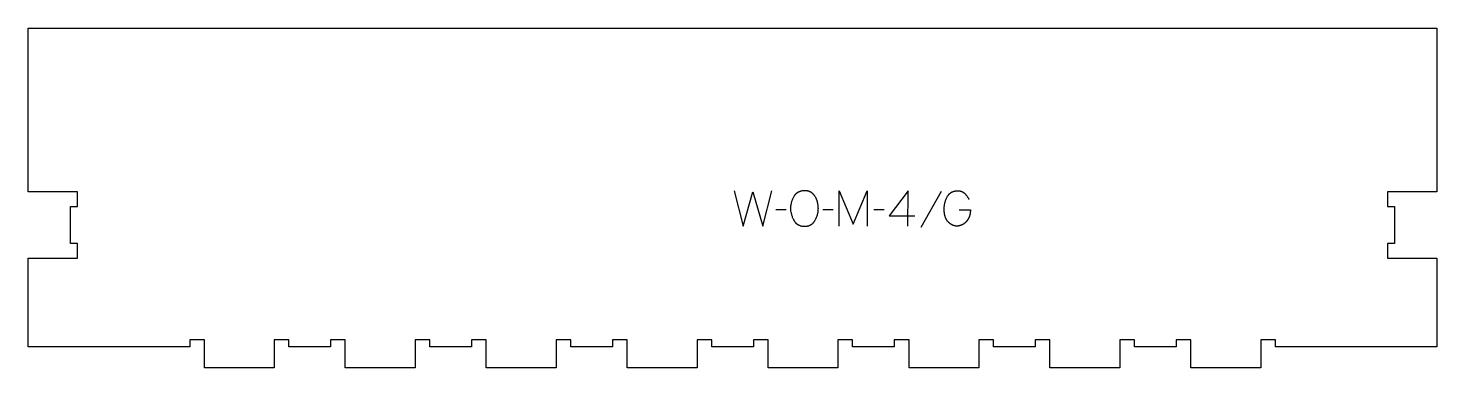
# Model space of a CAD drawing. Extents: x -600 to 600, y -151 to 139.
import ezdxf

# ---------------------------------------------------------------- set-up
doc = ezdxf.new("R2010")
doc.units = 0
doc.layers.add('1_ANYTOOL_1MMDEEP_LABELS_S', color=2, linetype='CONTINUOUS')
doc.layers.add('4_ANYTOOL_CUTTHROUGH_OUTSI', color=5, linetype='CONTINUOUS')

msp = doc.modelspace()

# ---------------------------------------------------------------- linework, layer by layer
at = {"layer": '1_ANYTOOL_1MMDEEP_LABELS_S'}
for p, q in [((177.6, -0.5), (160.5, -31.2)), ((45.6, -16.1), (36.9, -16.2)), ((85.7, -16.1), (76.9, -16.2)), ((129.2, -16.1), (120.4, -16.2)), ((133.5, -21.3), (155.2, -21.3))]:
    msp.add_line(p, q, dxfattribs=at)
for points in [[(1.3, 0), (9, -30), (17.4, -0.9), (25.9, -30), (33.4, 0)], [(90.8, -30), (90.8, 0), (102.8, -28.4), (114.8, -0.1), (114.8, -30)], [(149.4, -30), (149.5, 0), (133.5, -21.3)], [(192.9, -16.2), (202.6, -16.2), (202.6, -17.1), (202.6, -17.5), (202.5, -17.9), (202.5, -18.3), (202.4, -18.7), (202.4, -19), (202.3, -19.4), (202.3, -19.8), (202.2, -20.1), (202.1, -20.5), (202, -20.8), (201.9, -21.2), (201.8, -21.5), (201.7, -21.8), (201.6, -22.2), (201.5, -22.5), (201.4, -22.8), (201.2, -23.1), (201.1, -23.4), (200.9, -23.7), (200.8, -24), (200.6, -24.3), (200.5, -24.5), (200.3, -24.8), (200.1, -25.1), (199.9, -25.3), (199.7, -25.6), (199.5, -25.8), (199.3, -26), (199.1, -26.3), (198.9, -26.5), (198.5, -26.9), (198.2, -27.1), (198, -27.3), (197.8, -27.5), (197.6, -27.7), (197.3, -27.9), (197.1, -28), (196.9, -28.2), (196.6, -28.3), (196.4, -28.5), (196.2, -28.6), (195.9, -28.8), (195.7, -28.9), (195.5, -29), (195.2, -29.1), (195, -29.2), (194.7, -29.3), (194.5, -29.4), (194.3, -29.5), (194, -29.6), (193.8, -29.7), (193.5, -29.7), (193.3, -29.8), (193, -29.9), (192.8, -29.9), (192.5, -29.9), (192.3, -30), (192, -30), (191.7, -30), (191.5, -30), (191.2, -30), (191, -30), (190.7, -30), (190.5, -30), (190.2, -30), (189.9, -30), (189.7, -29.9), (189.4, -29.9), (189.2, -29.8), (188.9, -29.8), (188.7, -29.7), (188.5, -29.6), (188.2, -29.6), (188, -29.5), (187.7, -29.4), (187.5, -29.3), (187.3, -29.2), (187, -29.1), (186.8, -29), (186.5, -28.8), (186.3, -28.7), (186.1, -28.5), (185.9, -28.4), (185.6, -28.2), (185.4, -28.1), (185.2, -27.9), (185, -27.7), (184.7, -27.6), (184.5, -27.4), (184.3, -27.2), (184.1, -27), (183.9, -26.7), (183.6, -26.5), (183.4, -26.3), (183.2, -26.1), (183, -25.8), (182.8, -25.6), (182.7, -25.3), (182.5, -25.1), (182.3, -24.8), (182.1, -24.5), (182, -24.2), (181.8, -23.9), (181.7, -23.6), (181.6, -23.3), (181.4, -23), (181.3, -22.7), (181.2, -22.3), (181.1, -22), (181, -21.6), (180.9, -21.3), (180.8, -20.9), (180.7, -20.6), (180.6, -20.2), (180.5, -19.8), (180.5, -19.4), (180.4, -19), (180.4, -18.6), (180.3, -18.2), (180.3, -17.3), (180.2, -16.4), (180.2, -15.5), (180.2, -14.8), (180.3, -14.2), (180.3, -13.5), (180.4, -12.8), (180.5, -12.2), (180.6, -11.5), (180.7, -10.8), (180.9, -10.2), (181.1, -9.5), (181.3, -8.9), (181.5, -8.2), (181.7, -7.6), (182, -7), (182.2, -6.3), (182.5, -5.7), (182.9, -5.1), (183, -4.7), (183.2, -4.4), (183.4, -4.2), (183.6, -3.9), (183.8, -3.6), (183.9, -3.5), (184, -3.3), (184.1, -3.2), (184.2, -3.1), (184.3, -3), (184.4, -2.8), (184.6, -2.7), (184.7, -2.6), (184.8, -2.5), (184.9, -2.4), (185, -2.3), (185.2, -2.2), (185.3, -2.1), (185.4, -2), (185.5, -1.9), (185.7, -1.8), (185.8, -1.7), (185.9, -1.6), (186.1, -1.5), (186.2, -1.4), (186.3, -1.3), (186.5, -1.3), (186.6, -1.2), (186.8, -1.1), (186.9, -1), (187.1, -1), (187.2, -0.9), (187.4, -0.8), (187.5, -0.8), (187.7, -0.7), (187.8, -0.7), (188, -0.6), (188.3, -0.5), (188.6, -0.4), (189, -0.3), (189.3, -0.2), (189.7, -0.2), (190, -0.1), (190.4, -0.1), (190.8, 0), (191.1, 0), (191.5, 0), (191.9, 0), (192.1, 0), (192.4, 0), (192.6, 0), (192.8, 0), (193, -0.1), (193.2, -0.1), (193.4, -0.1), (193.6, -0.1), (193.8, -0.2), (194, -0.2), (194.2, -0.3), (194.4, -0.3), (194.6, -0.4), (194.8, -0.4), (195, -0.5), (195.2, -0.6), (195.4, -0.6), (195.5, -0.7), (195.7, -0.8), (195.9, -0.9), (196, -1), (196.2, -1.1), (196.4, -1.2), (196.5, -1.3), (196.7, -1.4), (196.9, -1.5), (197, -1.6), (197.2, -1.7), (197.3, -1.9), (197.5, -2), (197.6, -2.1), (197.7, -2.3), (198.3, -2.8), (198.6, -3.1), (198.8, -3.4), (199.1, -3.7), (199.3, -4.1), (199.6, -4.4), (199.8, -4.7), (200, -5), (200.2, -5.3), (200.5, -5.7), (200.7, -6), (200.9, -6.4), (201.1, -6.7), (201.2, -7.1), (201.4, -7.4)]]:
    msp.add_lwpolyline(points, dxfattribs=at)
msp.add_lwpolyline([(61.7, 0.3), (62.1, 0.3), (62.5, 0.3), (62.8, 0.3), (63, 0.3), (63.2, 0.2), (63.3, 0.2), (63.5, 0.2), (63.7, 0.2), (63.8, 0.1), (64, 0.1), (64.2, 0.1), (64.3, 0), (64.5, 0), (64.6, -0.1), (64.8, -0.1), (65, -0.2), (65.1, -0.2), (65.3, -0.3), (65.4, -0.4), (65.6, -0.4), (65.7, -0.5), (65.9, -0.6), (66, -0.6), (66.1, -0.7), (66.3, -0.8), (66.4, -0.9), (66.5, -1), (66.7, -1.1), (67.1, -1.3), (67.3, -1.5), (67.6, -1.7), (67.8, -1.9), (68.1, -2.1), (68.3, -2.4), (68.5, -2.6), (68.7, -2.8), (68.9, -3.1), (69.1, -3.3), (69.3, -3.5), (69.5, -3.8), (69.7, -4.1), (69.9, -4.3), (70.1, -4.6), (70.4, -5.2), (70.6, -5.5), (70.7, -5.8), (70.9, -6.1), (71, -6.4), (71.2, -6.7), (71.3, -7), (71.4, -7.3), (71.5, -7.6), (71.7, -7.9), (71.8, -8.2), (71.9, -8.6), (72, -8.9), (72.1, -9.2), (72.1, -9.6), (72.4, -10.6), (72.5, -11.3), (72.6, -11.9), (72.7, -12.6), (72.8, -13.2), (72.8, -13.9), (72.8, -14.5), (72.9, -15.2), (72.8, -15.8), (72.8, -16.4), (72.8, -17.1), (72.7, -17.7), (72.6, -18.4), (72.5, -19), (72.3, -19.6), (72.2, -20.3), (72, -20.9), (71.8, -21.5), (71.5, -22.2), (71.3, -22.8), (71, -23.5), (70.7, -24.1), (70.4, -24.7), (70.1, -25.4), (69.9, -25.7), (69.7, -26), (69.5, -26.3), (69.3, -26.6), (69.1, -26.8), (68.9, -27.1), (68.7, -27.4), (68.5, -27.6), (68.4, -27.7), (68.3, -27.8), (68.2, -28), (68, -28.1), (67.9, -28.2), (67.8, -28.3), (67.7, -28.4), (67.6, -28.5), (67.4, -28.6), (67.3, -28.7), (67.2, -28.8), (67.1, -28.9), (66.9, -28.9), (66.8, -29), (66.7, -29.1), (66.5, -29.2), (66.4, -29.3), (66.2, -29.4), (66.1, -29.4), (66, -29.5), (65.8, -29.6), (65.7, -29.6), (65.5, -29.7), (65.4, -29.8), (65.2, -29.8), (65.1, -29.9), (64.9, -29.9), (64.8, -30), (64.5, -30.1), (64.1, -30.2), (63.8, -30.2), (63.5, -30.3), (63.2, -30.3), (62.8, -30.4), (62.5, -30.4), (62.1, -30.5), (61.7, -30.5), (61.4, -30.5), (61, -30.5), (60.6, -30.5), (60.2, -30.4), (59.9, -30.4), (59.5, -30.3), (59.2, -30.3), (58.8, -30.2), (58.5, -30.1), (58.2, -30.1), (57.8, -30), (57.7, -29.9), (57.5, -29.9), (57.4, -29.8), (57.2, -29.7), (57.1, -29.7), (56.9, -29.6), (56.8, -29.5), (56.6, -29.5), (56.5, -29.4), (56.3, -29.3), (56.2, -29.3), (56, -29.2), (55.9, -29.1), (55.8, -29), (55.6, -28.9), (55.5, -28.8), (55.4, -28.7), (55.2, -28.6), (55.1, -28.5), (55, -28.4), (54.9, -28.3), (54.7, -28.2), (54.6, -28.1), (54.5, -28), (54.4, -27.9), (54.2, -27.8), (54.1, -27.7), (54, -27.6), (53.9, -27.4), (53.8, -27.3), (53.6, -27), (53.4, -26.8), (53.2, -26.5), (53, -26.2), (52.8, -25.9), (52.6, -25.6), (52.4, -25.3), (52.1, -24.6), (51.8, -24), (51.5, -23.3), (51.2, -22.7), (51, -22), (50.7, -21.4), (50.5, -20.7), (50.4, -20.1), (50.2, -19.4), (50.1, -18.8), (49.9, -18.1), (49.8, -17.5), (49.8, -16.8), (49.7, -16.2), (49.7, -15.5), (49.7, -14.9), (49.7, -14.2), (49.7, -13.5), (49.8, -12.8), (49.9, -12.1), (50, -11.5), (50.1, -10.8), (50.2, -10.1), (50.4, -9.5), (50.6, -8.8), (50.8, -8.2), (51, -7.6), (51.3, -6.9), (51.6, -6.3), (51.9, -5.7), (52.2, -5.1), (52.5, -4.5), (52.7, -4.2), (52.9, -3.9), (53.1, -3.6), (53.3, -3.4), (53.5, -3.1), (53.8, -2.9), (54, -2.6), (54.2, -2.4), (54.3, -2.3), (54.4, -2.2), (54.6, -2.1), (54.7, -1.9), (54.8, -1.8), (54.9, -1.7), (55.1, -1.6), (55.2, -1.5), (55.3, -1.5), (55.5, -1.4), (55.6, -1.3), (55.7, -1.2), (55.9, -1.1), (56, -1), (56.2, -0.9), (56.3, -0.9), (56.4, -0.8), (56.6, -0.7), (56.9, -0.6), (57.2, -0.5), (57.5, -0.3), (57.8, -0.2), (58.1, -0.1), (58.5, 0), (58.8, 0), (59.1, 0.1), (59.5, 0.2), (59.8, 0.2), (60.2, 0.3), (60.6, 0.3), (60.9, 0.3), (61.3, 0.3)], close=True, dxfattribs=at)
at = {"layer": '4_ANYTOOL_CUTTHROUGH_OUTSI'}
msp.add_lwpolyline([(599.7, 138.6), (599.7, -0.9), (558, -0.9, 0.414214), (557.7, -1.1), (557.7, -13.1, 0.414214), (558, -13.4), (563.7, -13.4), (563.7, -44.9), (558, -44.9, 0.414214), (557.7, -45.1), (557.7, -57.1, 0.414214), (558, -57.4), (599.7, -57.4), (599.7, -132.9), (462.3, -132.9), (462.3, -127.1, 0.414214), (462, -126.9), (450, -126.9, 0.414214), (449.8, -127.1), (449.8, -150.9), (390.3, -150.9), (390.3, -127.1, 0.414214), (390, -126.9), (378, -126.9, 0.414214), (377.8, -127.1), (377.8, -132.9), (342.3, -132.9), (342.3, -127.1, 0.414214), (342, -126.9), (330, -126.9, 0.414214), (329.8, -127.1), (329.8, -150.9), (270.3, -150.9), (270.3, -127.1, 0.414214), (270, -126.9), (258, -126.9, 0.414214), (257.8, -127.1), (257.8, -132.9), (222.3, -132.9), (222.3, -127.1, 0.414214), (222, -126.9), (210, -126.9, 0.414214), (209.8, -127.1), (209.8, -150.9), (150.3, -150.9), (150.3, -127.1, 0.414214), (150, -126.9), (138, -126.9, 0.414214), (137.8, -127.1), (137.8, -132.9), (102.3, -132.9), (102.3, -127.1, 0.414214), (102, -126.9), (90, -126.9, 0.414214), (89.8, -127.1), (89.8, -150.9), (30.3, -150.9), (30.3, -127.1, 0.414214), (30, -126.9), (18, -126.9, 0.414214), (17.8, -127.1), (17.8, -132.9), (-17.7, -132.9), (-17.7, -127.1, 0.414214), (-18, -126.9), (-30, -126.9, 0.414214), (-30.2, -127.1), (-30.2, -150.9), (-89.7, -150.9), (-89.7, -127.1, 0.414214), (-90, -126.9), (-102, -126.9, 0.414214), (-102.2, -127.1), (-102.2, -132.9), (-137.7, -132.9), (-137.7, -127.1, 0.414214), (-138, -126.9), (-150, -126.9, 0.414214), (-150.2, -127.1), (-150.2, -150.9), (-209.7, -150.9), (-209.7, -127.1, 0.414214), (-210, -126.9), (-222, -126.9, 0.414214), (-222.2, -127.1), (-222.2, -132.9), (-257.7, -132.9), (-257.7, -127.1, 0.414214), (-258, -126.9), (-270, -126.9, 0.414214), (-270.2, -127.1), (-270.2, -150.9), (-329.7, -150.9), (-329.7, -127.1, 0.414214), (-330, -126.9), (-342, -126.9, 0.414214), (-342.2, -127.1), (-342.2, -132.9), (-377.7, -132.9), (-377.7, -127.1, 0.414214), (-378, -126.9), (-390, -126.9, 0.414214), (-390.2, -127.1), (-390.2, -150.9), (-449.7, -150.9), (-449.7, -127.1, 0.414214), (-450, -126.9), (-462, -126.9, 0.414214), (-462.2, -127.1), (-462.2, -132.9), (-599.7, -132.9), (-599.7, -57.4), (-558, -57.4, 0.414214), (-557.7, -57.1), (-557.7, -45.1, 0.414214), (-558, -44.9), (-563.7, -44.9), (-563.7, -13.4), (-558, -13.4, 0.414214), (-557.7, -13.1), (-557.7, -1.1, 0.414214), (-558, -0.9), (-599.7, -0.9), (-599.7, 138.6)], format="xyb", close=True, dxfattribs=at)

doc.saveas('drawing.dxf')
